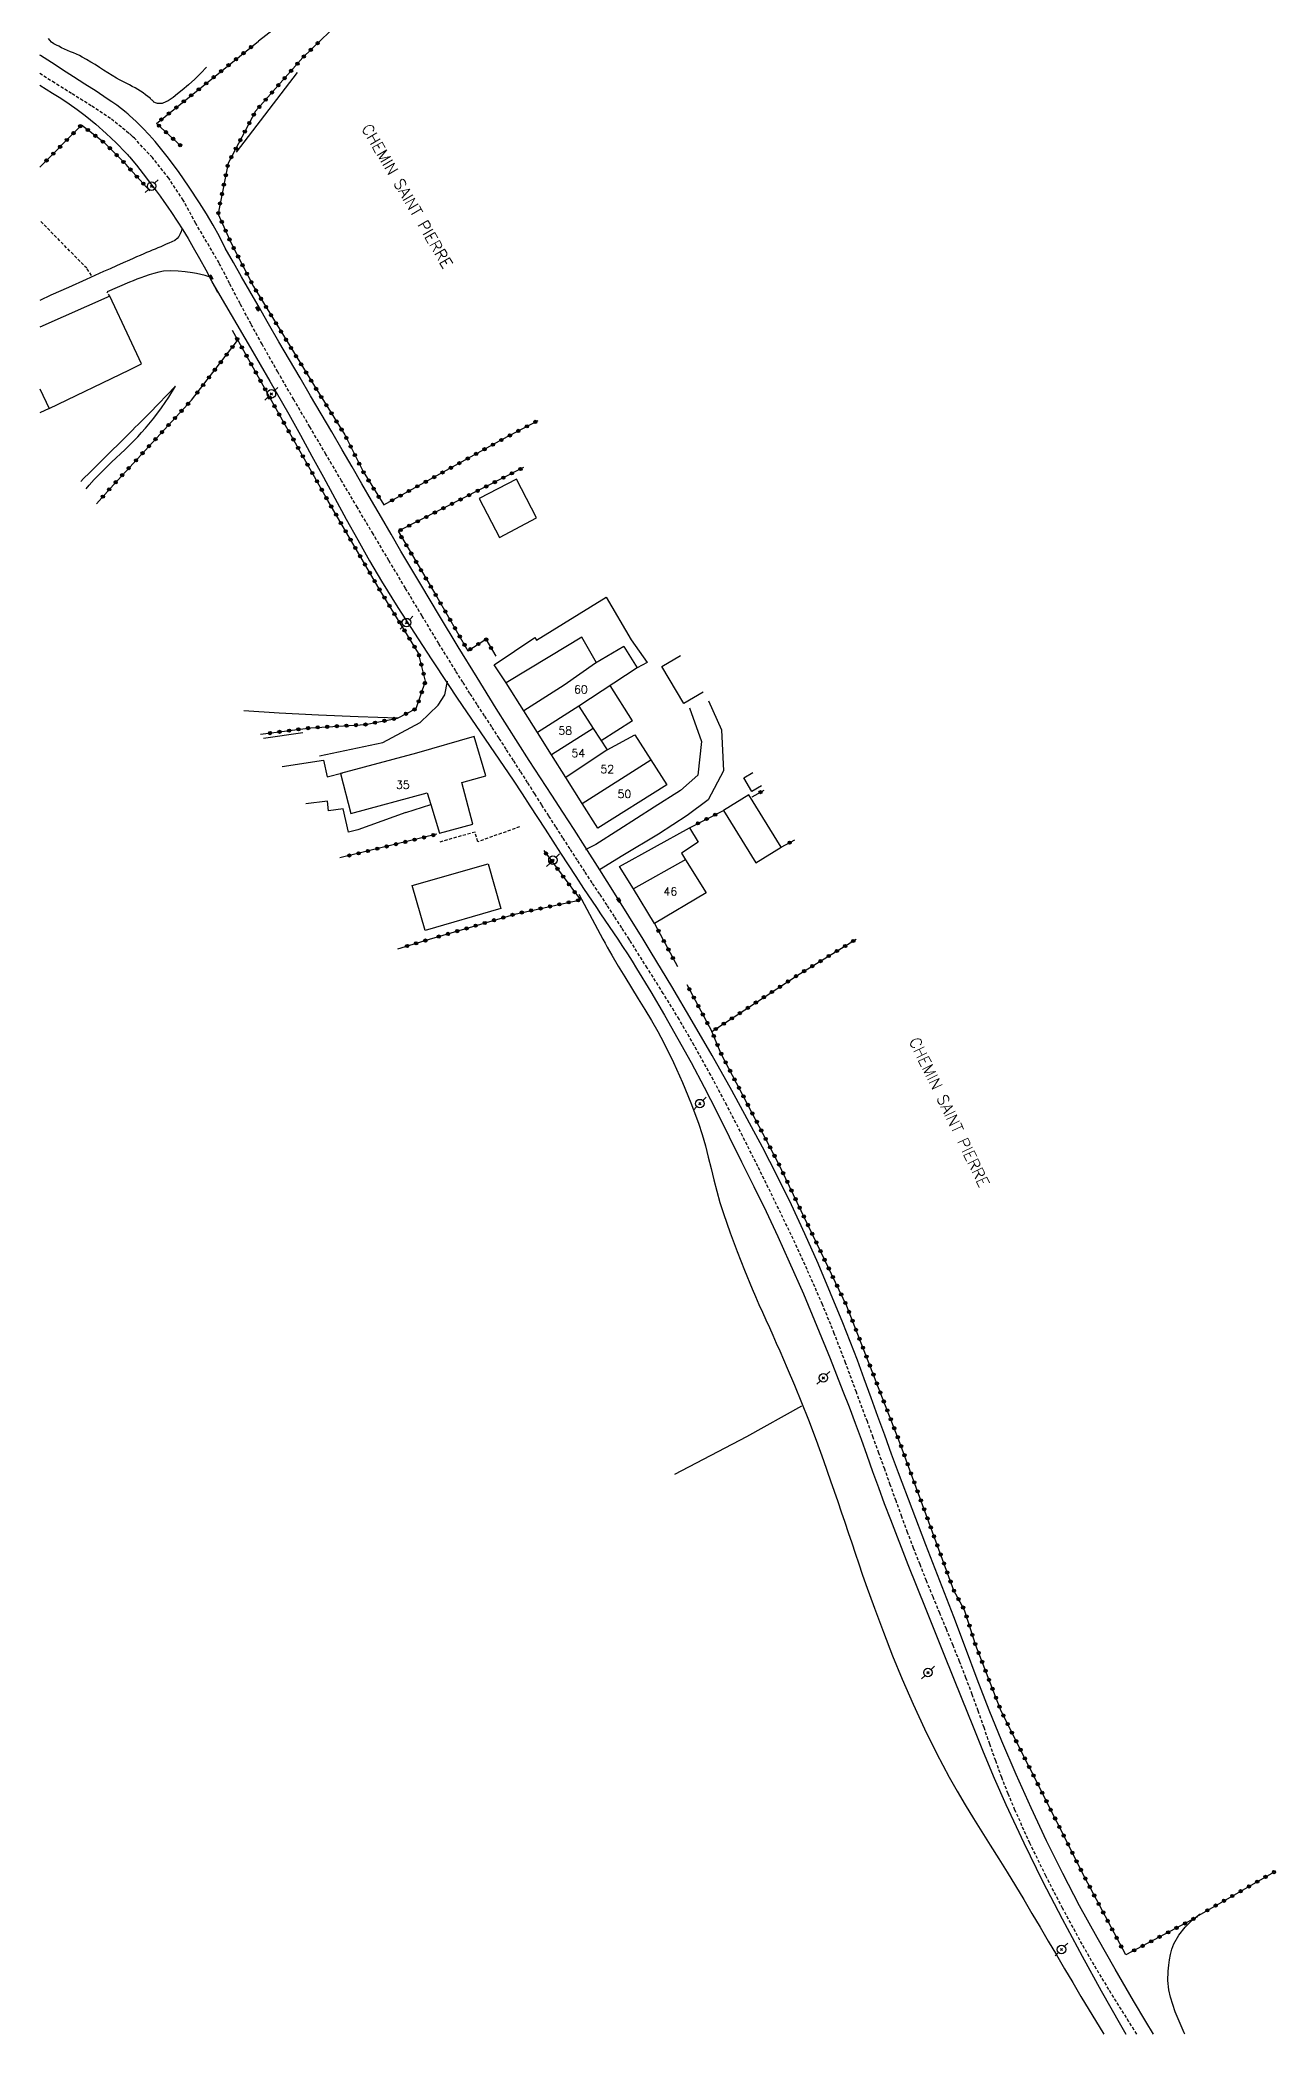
# Model space of a CAD drawing. Header units: millimetres. Extents: x 146000 to 147000, y 145000 to 146000.
# Drawn here: x 146000 to 146193.1, y 145000 to 145311.5 of the extents above; entities that cross this region are included whole.
import ezdxf
from ezdxf.enums import TextEntityAlignment as Align

# ---------------------------------------------------------------- set-up
doc = ezdxf.new("R2010")
doc.units = ezdxf.units.MM
doc.linetypes.add('DASHED', pattern=[0.75, 0.5, -0.25])
doc.layers.get('0').update_dxf_attribs({"linetype": 'CONTINUOUS'})
for name, color, linetype in [('W0001', 6, 'DASHED'), ('W0008', 7, 'CONTINUOUS'), ('W0017', 7, 'CONTINUOUS'), ('W0101', 7, 'CONTINUOUS'), ('W0104', 1, 'CONTINUOUS'), ('W0112', 1, 'DASHED'), ('W0211', 2, 'CONTINUOUS'), ('W0214', 2, 'CONTINUOUS'), ('W0300', 7, 'CONTINUOUS'), ('W0322', 7, 'CONTINUOUS'), ('W0323', 7, 'CONTINUOUS'), ('W0330', 7, 'CONTINUOUS'), ('W0401', 7, 'CONTINUOUS'), ('W0473', 7, 'CONTINUOUS'), ('W0989', 7, 'CONTINUOUS'), ('W0991', 7, 'CONTINUOUS'), ('W1102', 7, 'CONTINUOUS')]:
    doc.layers.add(name, color=color, linetype=linetype)
doc.styles.get("Standard").update_dxf_attribs({"font": 'romans.shx', "width": 0.85})

# ---------------------------------------------------------------- blocks, each defined once
blk = doc.blocks.new('T401')
for p, q in [((-0.3, 0.3), (0, 0.3)), ((-0.3, -0.25), (-0.3, 0.3)), ((-0.3, 0.15), (0, 0.15)), ((-0.3, 0), (0, 0)), ((0, 0.3), (0, -0.25)), ((-0.3, -0.15), (0, -0.15)), ((-0.3, -0.25), (-0.3, -0.3)), ((-0.3, -0.3), (0, -0.3)), ((0, -0.3), (0, -0.25))]:
    blk.add_line(p, q)
blk = doc.blocks.new('T473')
for p, q in [((-0.166667, 0.166667), (0.166667, -0.166667)), ((-0.166667, -0.166667), (0.166667, 0.166667)), ((0.500001, 0.500001), (1.000002, 1.000002)), ((-1.000002, -1.000002), (-0.500001, -0.500001))]:
    blk.add_line(p, q)
blk.add_ellipse((0, 0), major_axis=(0.471405, 0.471405), ratio=1, start_param=5.4977871438, end_param=11.780972451)
blk = doc.blocks.new('t323o')
at = {"color": 0, "linetype": 'Continuous'}
for radius in [0.25, 0.15]:
    blk.add_circle((0, 0), radius, dxfattribs=at)
blk = doc.blocks.new('t322o')
at = {"color": 0, "linetype": 'Continuous'}
for radius in [0.25, 0.15]:
    blk.add_circle((0, 0), radius, dxfattribs=at)

msp = doc.modelspace()

# ---------------------------------------------------------------- linework, layer by layer
at = {"layer": 'W0001'}
for points in [[(146000, 145306.29), (146001.98, 145305.02), (146005.04, 145303.09), (146008.14, 145301.19), (146011.18, 145299.16), (146014, 145296.85)], [(146092.06, 145171), (146090.93, 145172.77), (146089.78, 145174.54), (146088.62, 145176.31), (146087.46, 145178.06), (146086.3, 145179.82), (146085.14, 145181.58), (146083.98, 145183.34), (146082.83, 145185.11), (146081.72, 145186.83), (146080.61, 145188.56), (146079.51, 145190.29), (146078.41, 145192.02), (146077.31, 145193.74), (146076.21, 145195.47), (146075.1, 145197.2), (146074, 145198.93), (146072.87, 145200.68), (146071.74, 145202.42), (146070.6, 145204.17), (146069.46, 145205.91), (146068.33, 145207.66), (146067.2, 145209.41), (146066.08, 145211.16), (146064.97, 145212.92), (146062.32, 145217.22), (146059.71, 145221.53), (146057.11, 145225.86), (146054.52, 145230.19), (146052.06, 145234.32), (146049.6, 145238.46), (146047.15, 145242.6), (146044.7, 145246.75), (146042.18, 145251.04), (146039.66, 145255.32), (146037.16, 145259.63), (146034.72, 145263.96), (146032.99, 145267.11), (146031.3, 145270.27), (146029.63, 145273.46), (146028, 145276.65), (146024.36, 145282.83), (146022.4, 145286.45), (146020.13, 145289.88), (146017.58, 145293.11), (146014.77, 145296.12), (146014.58, 145296.31), (146014.39, 145296.49), (146014.2, 145296.67), (146014, 145296.85)], [(146171.37, 145000), (146170.16, 145001.94), (146168.58, 145004.46), (146167.01, 145006.98), (146165.47, 145009.52), (146163.96, 145012.08), (146162.49, 145014.67), (146159.79, 145019.66), (146157.17, 145024.71), (146154.68, 145029.82), (146152.34, 145034.99), (146151.28, 145037.54), (146150.28, 145040.1), (146149.33, 145042.69), (146148.41, 145045.28), (146147.51, 145047.88), (146146.6, 145050.48), (146145.66, 145053.07), (146144.69, 145055.64), (146143.69, 145058.18), (146142.67, 145060.71), (146141.64, 145063.24), (146140.6, 145065.76), (146139.55, 145068.28), (146138.52, 145070.81), (146137.51, 145073.34), (146136.51, 145075.88), (146135.58, 145078.35), (146134.66, 145080.82), (146133.76, 145083.29), (146132.87, 145085.77), (146131.99, 145088.26), (146131.09, 145090.74), (146130.19, 145093.21), (146129.28, 145095.68), (146127.57, 145100.27), (146125.87, 145104.87), (146124.12, 145109.45), (146122.26, 145113.98), (146119.87, 145119.43), (146117.38, 145124.83), (146114.8, 145130.19), (146112.18, 145135.52), (146109.78, 145140.3), (146107.34, 145145.05), (146104.83, 145149.77), (146102.23, 145154.44), (146099.86, 145158.52), (146097.4, 145162.54), (146094.89, 145166.54), (146092.37, 145170.52), (146092.29, 145170.64), (146092.22, 145170.76), (146092.14, 145170.88), (146092.06, 145171)]]:
    msp.add_lwpolyline(points, dxfattribs=at)
at = {"layer": 'W0008'}
for points in [[(146014, 145299.7), (146013.87, 145299.81), (146013.73, 145299.93), (146013.6, 145300.05), (146013.46, 145300.16), (146012.75, 145300.74), (146012.01, 145301.27), (146011.26, 145301.79), (146010.5, 145302.3), (146008.77, 145303.46), (146007.02, 145304.59), (146005.26, 145305.7), (146003.51, 145306.83), (146002.37, 145307.57), (146001.23, 145308.32), (146000.08, 145309.06), (146000, 145309.11)], [(146000, 145304.4), (146001.96, 145303.19), (146003.26, 145302.36), (146004.56, 145301.5), (146005.83, 145300.62), (146007.07, 145299.68), (146008.74, 145298.31), (146010.36, 145296.88), (146011.92, 145295.4), (146013.43, 145293.85), (146013.57, 145293.69), (146013.72, 145293.53), (146013.86, 145293.37), (146014, 145293.22)], [(146028.97, 145278.95), (146028.05, 145280.77), (146027.07, 145282.55), (146026.04, 145284.3), (146024.96, 145286.03), (146023.33, 145288.49), (146021.64, 145290.92), (146019.87, 145293.29), (146018, 145295.59), (146017.05, 145296.66), (146016.07, 145297.71), (146015.05, 145298.72), (146014, 145299.7)], [(146014, 145293.22), (146015.09, 145291.92), (146016.13, 145290.59), (146017.14, 145289.24), (146018.15, 145287.89), (146018.77, 145287.06), (146019.38, 145286.22), (146019.98, 145285.37), (146020.57, 145284.52)], [(146020.56, 145284.52), (146021.45, 145283.17), (146022.31, 145281.81), (146023.15, 145280.44), (146023.97, 145279.05), (146024.95, 145277.33), (146025.91, 145275.59), (146026.83, 145273.83), (146027.73, 145272.06)], [(146094.28, 145171), (146092.03, 145174.62), (146089.76, 145178.23), (146087.47, 145181.83), (146085.19, 145185.43), (146083.46, 145188.14), (146081.72, 145190.84), (146079.97, 145193.54), (146078.22, 145196.24), (146076.47, 145198.94), (146074.73, 145201.64), (146073, 145204.35), (146071.29, 145207.07), (146068.3, 145211.88), (146065.34, 145216.7), (146062.41, 145221.55), (146059.51, 145226.4), (146057.95, 145229.02), (146056.41, 145231.64), (146054.88, 145234.27), (146053.35, 145236.9), (146051.83, 145239.54), (146050.31, 145242.17), (146048.78, 145244.8), (146047.25, 145247.43), (146045.6, 145250.25), (146043.95, 145253.07), (146042.3, 145255.88), (146040.65, 145258.7), (146039, 145261.52), (146037.35, 145264.34), (146035.71, 145267.16), (146034.08, 145269.98), (146032.79, 145272.22), (146031.51, 145274.46), (146030.24, 145276.71), (146028.97, 145278.95)], [(146026.87, 145273.68), (146029.91, 145268.54), (146032.92, 145263.38), (146035.92, 145258.2), (146038.88, 145253.02), (146040.71, 145249.76), (146042.51, 145246.49), (146044.29, 145243.21), (146046.07, 145239.93), (146047.85, 145236.65), (146049.66, 145233.39), (146051.51, 145230.14), (146053.4, 145226.92), (146055.91, 145222.84), (146058.51, 145218.81), (146061.14, 145214.81), (146063.79, 145210.81), (146065.22, 145208.66), (146066.66, 145206.52), (146068.11, 145204.38), (146069.57, 145202.25), (146071.02, 145200.12), (146072.48, 145197.98), (146073.92, 145195.84), (146075.36, 145193.7), (146076.57, 145191.86), (146077.77, 145190.02), (146078.97, 145188.18), (146080.16, 145186.33), (146081.35, 145184.48), (146082.54, 145182.64), (146083.74, 145180.79), (146084.94, 145178.95), (146085.6, 145177.95), (146086.27, 145176.96), (146086.94, 145175.96), (146087.61, 145174.97), (146088.28, 145173.98), (146088.96, 145172.99), (146089.63, 145171.99), (146090.3, 145171)], [(146090.3, 145171), (146091.05, 145169.87), (146091.79, 145168.73), (146092.52, 145167.59), (146093.24, 145166.44), (146095.44, 145162.81), (146097.59, 145159.15), (146099.68, 145155.46), (146101.73, 145151.74), (146103.77, 145147.9), (146105.76, 145144.04), (146107.71, 145140.16), (146109.64, 145136.27), (146111.56, 145132.38), (146113.45, 145128.49), (146115.3, 145124.58), (146117.09, 145120.64), (146119.28, 145115.63), (146121.4, 145110.59), (146123.46, 145105.53), (146125.47, 145100.45), (146126.43, 145097.96), (146127.37, 145095.45), (146128.29, 145092.94), (146129.19, 145090.42), (146130.1, 145087.9), (146131.01, 145085.39), (146131.93, 145082.88), (146132.88, 145080.38), (146135.62, 145073.36), (146138.41, 145066.36), (146141.23, 145059.37), (146144.06, 145052.39), (146145.73, 145048.25), (146147.39, 145044.09), (146149.1, 145039.96), (146150.9, 145035.87), (146153.73, 145029.86), (146156.67, 145023.91), (146159.72, 145018.01), (146162.83, 145012.15), (146165.8, 145006.77), (146168.85, 145001.44), (146169.69, 145000)], [(146173.99, 145000), (146172.78, 145001.98), (146170.87, 145005.19), (146168, 145010.12), (146165.18, 145015.07), (146162.43, 145020.06), (146159.8, 145025.11), (146157.28, 145030.21), (146154.87, 145035.36), (146152.55, 145040.55), (146150.3, 145045.77), (146148.33, 145050.58), (146146.46, 145055.44), (146144.62, 145060.31), (146142.77, 145065.17), (146140.61, 145070.79), (146138.44, 145076.41), (146136.29, 145082.04), (146134.15, 145087.68), (146133.06, 145090.6), (146131.99, 145093.53), (146130.93, 145096.47), (146129.87, 145099.4), (146128.81, 145102.34), (146127.72, 145105.26), (146126.61, 145108.18), (146125.46, 145111.08), (146123.55, 145115.74), (146121.58, 145120.38), (146119.54, 145124.98), (146117.41, 145129.55), (146115.2, 145134.06), (146112.89, 145138.53), (146110.53, 145142.97), (146108.11, 145147.38), (146105.06, 145152.83), (146101.93, 145158.23), (146098.74, 145163.61), (146095.52, 145168.96), (146095.21, 145169.47), (146094.9, 145169.98), (146094.59, 145170.49), (146094.28, 145171)]]:
    msp.add_lwpolyline(points, dxfattribs=at)
at = {"layer": 'W0017'}
for points in [[(146022.17, 145281.99), (146022.08, 145281.57), (146021.92, 145281.17), (146021.71, 145280.8), (146021.44, 145280.47), (146021.06, 145280.16), (146020.62, 145279.93), (146020.17, 145279.75), (146019.74, 145279.57), (146019.31, 145279.36), (146018.88, 145279.17), (146018.44, 145278.99), (146018, 145278.8), (146017.56, 145278.63), (146017.12, 145278.45), (146016.68, 145278.26), (146016.24, 145278.08), (146015.68, 145277.83), (146015.12, 145277.59), (146014.56, 145277.34), (146014, 145277.1)], [(146014, 145277.1), (146012.99, 145276.65), (146011.97, 145276.2), (146010.96, 145275.74), (146009.95, 145275.29), (146007.21, 145274.06), (146004.47, 145272.83), (146001.73, 145271.59), (146000, 145270.77)], [(146026.45, 145274.48), (146025.81, 145274.69), (146025.15, 145274.86), (146024.49, 145275.01), (146023.83, 145275.12), (146022.71, 145275.27), (146021.59, 145275.37), (146020.47, 145275.41), (146019.34, 145275.34), (146018.57, 145275.21), (146017.81, 145275.01), (146017.07, 145274.77), (146016.34, 145274.52), (146015.75, 145274.31), (146015.16, 145274.09), (146014.58, 145273.86), (146014, 145273.63)], [(146014, 145273.65), (146010.53, 145272.11)], [(146043.71, 145199.67), (146053.56, 145201.76), (146059.39, 145204.89), (146062.23, 145207.6), (146063.28, 145209.21), (146063.66, 145211.34)], [(146101.47, 145207.14), (146103.39, 145201.91), (146102.79, 145196.64), (146100.07, 145194.23), (146095.98, 145191.63), (146090.43, 145188.11), (146086.88, 145185.79), (146085.31, 145185.03), (146085.4, 145185.09)], [(146104.47, 145208.23), (146106.47, 145203.71), (146106.79, 145197.31), (146104.43, 145192.81), (146101.13, 145190.36), (146096.64, 145187.45), (146091.06, 145184.09), (146087.43, 145181.88)]]:
    msp.add_lwpolyline(points, dxfattribs=at)
at = {"layer": 'W0101'}
for points in [[(146091.22, 145216.76), (146086.83, 145214.16), (146081.92, 145210.71), (146075.59, 145206.69)], [(146091.22, 145216.76), (146093.3, 145213.39)], [(146093.3, 145213.39), (146084.19, 145207.4)], [(146077.73, 145203.31), (146075.59, 145206.69)], [(146084.2, 145207.4), (146086.46, 145203.93)], [(146079.92, 145199.82), (146077.73, 145203.31)], [(146086.46, 145203.93), (146088.63, 145200.59)], [(146088.63, 145200.59), (146092.96, 145202.92), (146095.45, 145199.05)], [(146069.65, 145196.52), (146067.87, 145202.7), (146058.83, 145200.07), (146046.95, 145196.89)], [(146082.17, 145196.26), (146079.92, 145199.82)], [(146037.83, 145197.97), (146044.33, 145198.97), (146044.89, 145196.38), (146047.33, 145196.99)], [(146095.45, 145199.05), (146097.96, 145195.14), (146087.16, 145188.34)], [(146061.09, 145192.04), (146062.42, 145187.59), (146067.65, 145188.99), (146065.93, 145195.48), (146069.65, 145196.52)], [(146084.7, 145192.24), (146082.17, 145196.26)], [(146057.17, 145190.81), (146049.69, 145188.1), (146048.21, 145187.72), (146047.38, 145191.4), (146045.11, 145191.05), (146044.92, 145192.57), (146041.54, 145192.14)], [(146057.17, 145190.81), (146061.09, 145192.04)], [(146087.16, 145188.34), (146084.7, 145192.24)], [(146100.94, 145183.47), (146092.75, 145178.91)], [(146100.89, 145183.44), (146104.12, 145178.27), (146096.03, 145173.49)], [(146096.03, 145173.49), (146092.75, 145178.91)]]:
    msp.add_lwpolyline(points, dxfattribs=at)
at = {"layer": 'W0104'}
for points in [[(146014, 145264.9), (146010.92, 145271.47), (146000, 145266.63)], [(146014, 145259.95), (146015.89, 145260.87), (146014, 145264.9)], [(146001.43, 145253.9), (146014, 145259.95)], [(146000, 145256.99), (146001.43, 145253.9)], [(146001.43, 145253.9), (146000, 145253.21)], [(146070.99, 145213.85), (146077.34, 145218.14), (146077.59, 145217.71), (146088.47, 145224.42), (146092.39, 145217.78), (146094.89, 145214.25), (146093.3, 145213.39)], [(146086.96, 145214.2), (146084.68, 145218.21), (146079.66, 145215.2), (146072.83, 145211.07)], [(146075.59, 145206.69), (146072.83, 145211.07), (146070.99, 145213.88)], [(146103.62, 145209.6), (146100.61, 145207.82), (146097.18, 145213.61), (146100.07, 145215.32)], [(146092.57, 145205.14), (146089.1, 145210.62)], [(146084.19, 145207.4), (146084.2, 145207.4)], [(146092.57, 145205.14), (146087.71, 145202.01)], [(146112.73, 145194.95), (146111.22, 145194.07), (146109.97, 145196.23), (146111.41, 145197.06)], [(146090.56, 145182.4), (146101.48, 145188.43), (146102.84, 145186.15), (146100.25, 145184.46), (146100.89, 145183.44)], [(146092.75, 145178.91), (146090.56, 145182.4)]]:
    msp.add_lwpolyline(points, dxfattribs=at)
for points in [[(146068.64, 145239.85), (146071.82, 145233.78), (146077.61, 145236.81), (146074.44, 145242.88)], [(146106.83, 145191.14), (146111.85, 145182.96), (146115.81, 145185.39), (146110.78, 145193.57), (146106.83, 145191.14)], [(146058.18, 145179.39), (146070.02, 145182.8), (146072.03, 145175.81), (146060.19, 145172.4)]]:
    msp.add_lwpolyline(points, close=True, dxfattribs=at)
at = {"layer": 'W0112'}
for points in [[(146008.07, 145274.71), (146007.33, 145275.81), (146000, 145283.29)], [(146010.98, 145271.34), (146010.53, 145272.11)], [(146074.95, 145188.57), (146068.41, 145186.24), (146068, 145187.75), (146062.46, 145186.2)]]:
    msp.add_lwpolyline(points, dxfattribs=at)
at = {"layer": 'W0211'}
for points in [[(146014, 145304.46), (146013.48, 145304.72), (146012.97, 145304.98), (146012.46, 145305.25), (146011.95, 145305.53), (146011.28, 145305.93), (146010.62, 145306.35), (146009.96, 145306.77), (146009.3, 145307.19), (146008.64, 145307.62), (146007.98, 145308.03), (146007.3, 145308.43), (146006.62, 145308.81), (146006.17, 145309.04), (146005.71, 145309.25), (146005.25, 145309.45), (146004.79, 145309.64), (146004.32, 145309.84), (146003.86, 145310.04), (146003.4, 145310.25), (146002.96, 145310.49), (146002.59, 145310.68), (146002.2, 145310.87), (146001.83, 145311.11), (146001.53, 145311.43), (146001.37, 145311.72)], [(146026.05, 145307.23), (146025.15, 145306.27), (146024.2, 145305.35), (146023.22, 145304.46), (146022.21, 145303.61), (146021.52, 145303.05), (146020.81, 145302.49), (146020.05, 145301.99), (146019.23, 145301.6), (146019.11, 145301.57), (146018.99, 145301.55), (146018.87, 145301.55), (146018.75, 145301.55), (146018.57, 145301.55), (146018.4, 145301.56), (146018.22, 145301.59), (146018.05, 145301.64), (146017.94, 145301.71), (146017.83, 145301.78), (146017.73, 145301.87), (146017.63, 145301.96), (146017.54, 145302.05), (146017.45, 145302.14), (146017.36, 145302.23), (146017.26, 145302.32), (146016.89, 145302.62), (146016.52, 145302.92), (146016.13, 145303.21), (146015.74, 145303.48), (146015.31, 145303.74), (146014.88, 145303.99), (146014.44, 145304.23), (146014, 145304.46)], [(146021.2, 145257.4), (146019.86, 145256.01), (146018.51, 145254.63), (146017.16, 145253.26), (146015.8, 145251.88), (146015.35, 145251.43), (146014.9, 145250.98), (146014.45, 145250.53), (146014, 145250.08)], [(146014, 145250.08), (146013.1, 145249.19), (146012.21, 145248.3), (146011.31, 145247.41), (146010.41, 145246.52), (146009.51, 145245.64), (146008.62, 145244.74), (146007.73, 145243.85), (146006.84, 145242.96), (146006.39, 145242.5)], [(146084.18, 145178.06), (146087.97, 145171)], [(146087.97, 145171), (146088.31, 145170.39), (146088.65, 145169.77), (146089, 145169.16), (146089.34, 145168.55), (146090.35, 145166.82), (146091.38, 145165.12), (146092.43, 145163.42), (146093.49, 145161.73), (146094.53, 145160.03), (146095.55, 145158.31), (146096.54, 145156.58), (146097.47, 145154.81), (146098.98, 145151.74), (146100.38, 145148.63), (146101.69, 145145.47), (146102.88, 145142.27), (146103.45, 145140.53), (146103.97, 145138.77), (146104.43, 145137), (146104.87, 145135.22), (146105.31, 145133.44), (146105.76, 145131.66), (146106.25, 145129.9), (146106.8, 145128.15), (146107.83, 145125.18), (146108.94, 145122.24), (146110.11, 145119.32), (146111.3, 145116.41), (146111.82, 145115.19), (146112.34, 145113.98), (146112.88, 145112.77), (146113.43, 145111.56), (146113.97, 145110.35), (146114.52, 145109.15), (146115.06, 145107.94), (146115.59, 145106.72), (146116.74, 145104.04), (146117.89, 145101.35), (146119.01, 145098.66), (146120.09, 145095.94), (146121.28, 145092.78), (146122.43, 145089.6), (146123.54, 145086.41), (146124.65, 145083.21), (146125.21, 145081.59), (146125.76, 145079.97), (146126.3, 145078.35), (146126.84, 145076.72), (146127.39, 145075.1), (146127.93, 145073.47), (146128.49, 145071.86), (146129.07, 145070.24), (146130.42, 145066.52), (146131.8, 145062.8), (146133.23, 145059.1), (146134.74, 145055.44), (146136.45, 145051.55), (146138.23, 145047.69), (146140.1, 145043.87), (146142.08, 145040.11), (146143.29, 145037.94), (146144.55, 145035.8), (146145.84, 145033.68), (146147.16, 145031.58), (146148.49, 145029.49), (146149.82, 145027.4), (146151.14, 145025.3), (146152.43, 145023.18), (146153.72, 145021.02), (146155, 145018.86), (146156.27, 145016.7), (146157.54, 145014.53), (146158.81, 145012.36), (146160.08, 145010.2), (146161.36, 145008.04), (146162.65, 145005.89), (146166.23, 145000)], [(146178.86, 145000), (146178.78, 145000.2), (146178.32, 145001.29), (146177.85, 145002.38), (146177.39, 145003.49), (146176.99, 145004.61), (146176.64, 145005.76), (146176.39, 145006.94), (146176.32, 145007.41), (146176.27, 145007.89), (146176.25, 145008.37), (146176.25, 145008.85), (146176.27, 145009.33), (146176.3, 145009.81), (146176.34, 145010.28), (146176.39, 145010.76), (146176.5, 145011.6), (146176.63, 145012.45), (146176.84, 145013.29), (146177.17, 145014.09), (146177.97, 145015.44), (146178.93, 145016.68), (146180.03, 145017.8), (146181.26, 145018.78)]]:
    msp.add_lwpolyline(points, dxfattribs=at)
at = {"layer": 'W0214'}
for points in [[(146014, 145248.17), (146014.65, 145248.82), (146015.28, 145249.47), (146015.9, 145250.14), (146016.5, 145250.83), (146017.78, 145252.4), (146018.98, 145254.02), (146020.13, 145255.69), (146021.2, 145257.4)], [(146007.21, 145241.35), (146007.7, 145241.92), (146008.49, 145242.8), (146009.15, 145243.51), (146009.82, 145244.19), (146010.51, 145244.87), (146011.21, 145245.53), (146011.91, 145246.19), (146012.61, 145246.84), (146013.31, 145247.5), (146014, 145248.17)], [(146055.86, 145205.55), (146049.71, 145205.74), (146043.55, 145206), (146037.41, 145206.32), (146031.88, 145206.67)]]:
    msp.add_lwpolyline(points, dxfattribs=at)
at = {"layer": 'W0300'}
for points in [[(146040.19, 145306.38), (146030.66, 145293.94)], [(146041.08, 145203.25), (146034.95, 145202.35)]]:
    msp.add_lwpolyline(points, dxfattribs=at)
at = {"layer": 'W0322'}
for points in [[(146034.48, 145203.02), (146042.35, 145204.05), (146050.88, 145204.55), (146055.86, 145205.55)], [(146169.64, 145012.38), (146163.24, 145024.47), (146150.2, 145050.43), (146146.22, 145060.69), (146144.46, 145066.21), (146142.79, 145069.29)]]:
    msp.add_lwpolyline(points, dxfattribs=at)
at = {"layer": 'W0323'}
for points in [[(146101.39, 145355.73), (146087.62, 145348.02), (146075.21, 145340.49), (146068.91, 145336.08), (146060.18, 145328.92), (146054.03, 145321.36), (146048.01, 145315.4), (146041.1, 145308.75), (146033.71, 145300.37), (146029.44, 145292.25), (146027.94, 145284.91), (146027.87, 145284.29), (146029.9, 145279.71), (146033.36, 145272.99), (146042.75, 145257.64), (146047.66, 145249.78), (146050.51, 145244.05), (146053.72, 145238.85)], [(146108.43, 145342.06), (146106.79, 145345.2), (146100.09, 145358.51), (146073.1, 145338.76), (146065.37, 145335.63), (146052.5, 145326.38), (146040.54, 145316.24), (146034.15, 145311.3)], [(146022.13, 145294.83), (146018.22, 145298.43), (146034.15, 145311.3)], [(146014, 145291.41), (146013.47, 145292), (146010.14, 145295.37), (146006.5, 145298.18), (146000, 145291.59)], [(146017.17, 145287.91), (146014, 145291.41)], [(146055.86, 145205.55), (146058.81, 145207.06), (146060.26, 145211.34), (146059.15, 145215.7), (146053.17, 145225.47), (146044.99, 145239.53), (146037.43, 145252.9), (146030.11, 145266.08)], [(146023.68, 145255.21), (146030.86, 145264.51)], [(146023.69, 145255.21), (146014, 145244.72)], [(146053.72, 145238.85), (146072.29, 145249.1), (146077.83, 145252.05)], [(146014, 145244.72), (146010.96, 145241.43), (146008.87, 145239.02)], [(146075.56, 145244.7), (146055.96, 145234.73), (146062.03, 145224.47), (146066.88, 145216.08), (146069.7, 145217.89), (146071.24, 145215.21)], [(146111.26, 145193.28), (146113.15, 145194.28)], [(146101.48, 145188.43), (146106.83, 145191.14)], [(146062.02, 145187.41), (146046.89, 145183.73)], [(146078.74, 145184.87), (146084.45, 145177.18)], [(146115.81, 145185.39), (146117.96, 145186.53)], [(146060.89, 145171), (146074.41, 145175), (146084.45, 145177.18)], [(146096.03, 145173.49), (146097.35, 145171)], [(146055.93, 145169.53), (146060.89, 145171)], [(146097.35, 145171), (146099.6, 145166.76)], [(146142.79, 145069.29), (146134.37, 145092.35), (146126.07, 145113.72), (146115.35, 145136.1), (146106.46, 145153.1), (146104.99, 145156.6), (146118.63, 145165.57), (146127.53, 145171)], [(146101.07, 145163.96), (146104.99, 145156.6)], [(146181.1, 145018.59), (146192.81, 145025.31)], [(146180.87, 145018.33), (146169.64, 145012.38)]]:
    msp.add_lwpolyline(points, dxfattribs=at)
at = {"layer": 'W0330'}
msp.add_lwpolyline([(146099.22, 145087.44), (146110.43, 145093.36), (146119.03, 145098.12)], dxfattribs=at)
at = {"layer": 'W1102'}
for points in [[(146084.2, 145207.4), (146077.73, 145203.31)], [(146086.46, 145203.93), (146079.92, 145199.82)], [(146088.63, 145200.59), (146082.17, 145196.26)], [(146046.95, 145196.89), (146048.57, 145190.65), (146060.53, 145193.9), (146061.09, 145192.04)], [(146084.7, 145192.24), (146095.45, 145199.05)]]:
    msp.add_lwpolyline(points, dxfattribs=at)

# ---------------------------------------------------------------- block references
at = {"layer": 'W0322'}
for p, rotation in [((146035.96, 145203.21), 7.436559100216559), ((146037.45, 145203.41), 7.436559100216559), ((146038.94, 145203.6), 7.436559100216559), ((146040.42, 145203.8), 7.436559100216559), ((146041.91, 145203.99), 7.436559100216559), ((146043.41, 145204.11), 3.369217900526534), ((146044.9, 145204.2), 3.369217900526534), ((146046.4, 145204.29), 3.369217900526534), ((146047.9, 145204.37), 3.369217900526534), ((146049.4, 145204.46), 3.369217900526534), ((146050.89, 145204.55), 11.34751796935412), ((146052.36, 145204.85), 11.34751796935412), ((146053.83, 145205.14), 11.34751796935412), ((146055.31, 145205.44), 11.34751796935412), ((146142.81, 145069.26), 118.5725500752218), ((146143.52, 145067.94), 118.5725500752218), ((146144.24, 145066.62), 118.5725500752218), ((146144.78, 145065.23), 107.6252898989891), ((146145.23, 145063.8), 107.6252898989891), ((146145.69, 145062.37), 107.6252898989891), ((146146.14, 145060.94), 107.6252898989891), ((146146.67, 145059.54), 111.1777079158209), ((146147.21, 145058.14), 111.1777079158209), ((146147.75, 145056.74), 111.1777079158209), ((146148.29, 145055.34), 111.1777079158209), ((146148.83, 145053.94), 111.1777079158209), ((146149.38, 145052.54), 111.1777079158209), ((146149.92, 145051.14), 111.1777079158209), ((146150.52, 145049.77), 116.6823700184706), ((146151.2, 145048.43), 116.6823700184706), ((146151.87, 145047.09), 116.6823700184706), ((146152.54, 145045.75), 116.6823700184706), ((146153.22, 145044.41), 116.6823700184706), ((146153.89, 145043.07), 116.6823700184706), ((146154.57, 145041.73), 116.6823700184706), ((146155.24, 145040.39), 116.6823700184706), ((146155.91, 145039.05), 116.6823700184706), ((146156.59, 145037.71), 116.6823700184706), ((146157.26, 145036.37), 116.6823700184706), ((146157.93, 145035.03), 116.6823700184706), ((146158.61, 145033.69), 116.6823700184706), ((146159.28, 145032.35), 116.6823700184706), ((146159.95, 145031.01), 116.6823700184706), ((146160.63, 145029.67), 116.6823700184706), ((146161.3, 145028.33), 116.6823700184706), ((146161.97, 145026.99), 116.6823700184706), ((146162.65, 145025.65), 116.6823700184706), ((146163.33, 145024.31), 117.8852988111515), ((146164.03, 145022.99), 117.8852988111515), ((146164.73, 145021.66), 117.8852988111515), ((146165.43, 145020.33), 117.8852988111515), ((146166.13, 145019.01), 117.8852988111515), ((146166.83, 145017.68), 117.8852988111515), ((146167.53, 145016.36), 117.8852988111515), ((146168.24, 145015.03), 117.8852988111515), ((146168.94, 145013.7), 117.8852988111515)]:
    msp.add_blockref('t322o', p, dxfattribs=dict(at, rotation=rotation))
at = {"layer": 'W0323'}
for p, rotation in [((146030.65, 145308.47), 38.93206472946876), ((146031.82, 145309.42), 38.93206472946876), ((146032.98, 145310.36), 38.93206472946876), ((146041.24, 145308.89), 223.8935848249834), ((146042.32, 145309.93), 223.8935848249834), ((146043.4, 145310.97), 223.8935848249834), ((146027.15, 145305.65), 38.93206472946876), ((146028.32, 145306.59), 38.93206472946876), ((146029.48, 145307.53), 38.93206472946876), ((146038.25, 145305.52), 228.5939859879785), ((146039.25, 145306.65), 228.5939859879785), ((146040.24, 145307.77), 228.5939859879785), ((146023.65, 145302.82), 38.93206472946876), ((146024.82, 145303.76), 38.93206472946876), ((146025.98, 145304.7), 38.93206472946876), ((146036.27, 145303.27), 228.5939859879785), ((146037.26, 145304.4), 228.5939859879785), ((146020.15, 145299.99), 38.93206472946876), ((146021.32, 145300.93), 38.93206472946876), ((146022.48, 145301.88), 38.93206472946876), ((146033.42, 145299.81), 242.240587600099), ((146034.29, 145301.02), 228.5939859879785), ((146035.28, 145302.15), 228.5939859879785), ((146005.26, 145296.93), 225.4410590608958), ((146006.31, 145298), 225.4410590608958), ((146007.48, 145297.42), 142.2954544565417), ((146008.67, 145296.51), 142.2954544565417), ((146018.61, 145298.08), 137.3174145135269), ((146018.98, 145299.05), 38.93206472946876), ((146019.71, 145297.06), 137.3174145135269), ((146020.81, 145296.04), 137.3174145135269), ((146032.02, 145297.16), 242.240587600099), ((146032.72, 145298.49), 242.240587600099), ((146002.1, 145293.72), 225.4410590608958), ((146003.16, 145294.79), 225.4410590608958), ((146004.21, 145295.86), 225.4410590608958), ((146009.85, 145295.59), 142.2954544565417), ((146010.94, 145294.56), 134.6667397162155), ((146011.99, 145293.49), 134.6667397162155), ((146021.92, 145295.03), 137.3174145135269), ((146029.92, 145293.18), 242.240587600099), ((146030.62, 145294.5), 242.240587600099), ((146031.32, 145295.83), 242.240587600099), ((146001.05, 145292.66), 225.4410590608958), ((146013.05, 145292.42), 134.6667397162155), ((146014.15, 145291.24), 132.1661792622831), ((146015.16, 145290.13), 132.1661792622831), ((146029.05, 145290.34), 258.4693595276534), ((146029.35, 145291.81), 258.4693595276534), ((146016.17, 145289.02), 132.1661792622831), ((146028.45, 145287.4), 258.4693595276534), ((146028.75, 145288.87), 258.4693595276534), ((146027.89, 145284.45), 264.0099614444119), ((146028.15, 145285.93), 258.4693595276534), ((146028.42, 145283.07), 293.9357342726748), ((146029.02, 145281.69), 293.9357342726748), ((146029.63, 145280.32), 293.9357342726748), ((146030.28, 145278.97), 297.2394069843077), ((146030.97, 145277.64), 297.2394069843077), ((146031.66, 145276.31), 297.2394069843077), ((146032.34, 145274.97), 297.2394069843077), ((146033.03, 145273.64), 297.2394069843077), ((146033.77, 145272.33), 301.4328866804744), ((146034.55, 145271.05), 301.4328866804744), ((146035.33, 145269.77), 301.4328866804744), ((146036.11, 145268.49), 301.4328866804744), ((146036.9, 145267.21), 301.4328866804744), ((146037.68, 145265.93), 301.4328866804744), ((146029.18, 145262.33), 52.33329529187131), ((146030.1, 145263.52), 52.33329529187131), ((146030.83, 145264.77), 119.0627255048295), ((146031.56, 145263.46), 119.0627255048295), ((146032.29, 145262.15), 119.0627255048295), ((146038.46, 145264.65), 301.4328866804744), ((146039.24, 145263.37), 301.4328866804744), ((146040.02, 145262.09), 301.4328866804744), ((146026.43, 145258.77), 52.33329529187131), ((146027.35, 145259.96), 52.33329529187131), ((146028.26, 145261.14), 52.33329529187131), ((146033.02, 145260.84), 119.0627255048295), ((146033.75, 145259.53), 119.0627255048295), ((146040.81, 145260.81), 301.4328866804744), ((146041.59, 145259.53), 301.4328866804744), ((146024.6, 145256.4), 52.33329529187131), ((146025.51, 145257.58), 52.33329529187131), ((146034.48, 145258.22), 119.0627255048295), ((146035.2, 145256.91), 119.0627255048295), ((146035.93, 145255.6), 119.0627255048295), ((146042.37, 145258.25), 301.4328866804744), ((146043.16, 145256.98), 302.0152094967626), ((146043.96, 145255.71), 302.0152094967626), ((146021.12, 145252.43), 227.2681681897822), ((146022.14, 145253.54), 227.2681681897822), ((146023.16, 145254.64), 227.2681681897822), ((146036.66, 145254.29), 119.0627255048295), ((146037.39, 145252.97), 119.0627255048295), ((146044.75, 145254.43), 302.0152094967626), ((146045.55, 145253.16), 302.0152094967626), ((146019.09, 145250.23), 227.2681681897822), ((146020.11, 145251.33), 227.2681681897822), ((146038.13, 145251.67), 119.4914150139348), ((146038.87, 145250.36), 119.4914150139348), ((146046.34, 145251.89), 302.0152094967626), ((146047.14, 145250.62), 302.0152094967626), ((146047.89, 145249.32), 296.4007425444792), ((146073.43, 145249.71), 28.0238275211584), ((146074.75, 145250.41), 28.0238275211584), ((146076.08, 145251.12), 28.0238275211584), ((146077.4, 145251.82), 28.0238275211584), ((146016.04, 145246.93), 227.2681681897822), ((146017.05, 145248.03), 227.2681681897822), ((146018.07, 145249.13), 227.2681681897822), ((146039.61, 145249.06), 119.4914150139348), ((146040.34, 145247.75), 119.4914150139348), ((146041.08, 145246.45), 119.4914150139348), ((146048.55, 145247.98), 296.4007425444792), ((146049.22, 145246.64), 296.4007425444792), ((146068.16, 145246.82), 28.89693833179556), ((146069.48, 145247.55), 28.89693833179556), ((146070.79, 145248.27), 28.89693833179556), ((146072.1, 145249), 28.89693833179556), ((146012.86, 145243.49), 227.28163135334), ((146013.88, 145244.59), 227.28163135334), ((146015.02, 145245.82), 227.2681681897822), ((146041.82, 145245.14), 119.4914150139348), ((146042.56, 145243.83), 119.4914150139348), ((146049.89, 145245.29), 296.4007425444792), ((146050.56, 145243.95), 301.7143273637238), ((146061.6, 145243.2), 28.89693833179556), ((146062.91, 145243.92), 28.89693833179556), ((146064.22, 145244.65), 28.89693833179556), ((146065.54, 145245.37), 28.89693833179556), ((146066.85, 145246.1), 28.89693833179556), ((146072.41, 145243.1), 206.9741083322247), ((146073.75, 145243.78), 206.9741083322247), ((146075.08, 145244.46), 206.9741083322247), ((146009.85, 145240.15), 229.0785665694298), ((146010.83, 145241.28), 229.0785665694298), ((146011.85, 145242.39), 227.28163135334), ((146043.3, 145242.53), 119.4914150139348), ((146044.04, 145241.22), 119.4914150139348), ((146051.35, 145242.68), 301.7143273637238), ((146052.14, 145241.4), 301.7143273637238), ((146052.93, 145240.13), 301.7143273637238), ((146056.35, 145240.3), 28.89693833179556), ((146057.66, 145241.02), 28.89693833179556), ((146058.97, 145241.75), 28.89693833179556), ((146060.29, 145242.47), 28.89693833179556), ((146067.06, 145240.38), 206.9741083322247), ((146068.4, 145241.06), 206.9741083322247), ((146069.74, 145241.74), 206.9741083322247), ((146071.07, 145242.42), 206.9741083322247), ((146044.77, 145239.92), 119.4914150139348), ((146045.52, 145238.62), 120.1577970205843), ((146046.28, 145237.32), 120.1577970205843), ((146055.03, 145239.57), 28.89693833179556), ((146060.38, 145236.97), 206.9741083322247), ((146061.72, 145237.66), 206.9741083322247), ((146063.05, 145238.34), 206.9741083322247), ((146064.39, 145239.02), 206.9741083322247), ((146065.73, 145239.7), 206.9741083322247), ((146047.03, 145236.02), 120.1577970205843), ((146047.78, 145234.73), 120.1577970205843), ((146056.37, 145234.93), 206.9741083322247), ((146056.49, 145233.83), 300.602559908842), ((146057.7, 145235.61), 206.9741083322247), ((146059.04, 145236.29), 206.9741083322247), ((146048.54, 145233.43), 120.1577970205843), ((146049.29, 145232.13), 120.1577970205843), ((146050.04, 145230.84), 120.1577970205843), ((146057.26, 145232.54), 300.602559908842), ((146058.02, 145231.25), 300.602559908842), ((146050.8, 145229.54), 120.1577970205843), ((146051.55, 145228.24), 120.1577970205843), ((146058.78, 145229.95), 300.602559908842), ((146059.55, 145228.66), 300.602559908842), ((146052.31, 145226.94), 120.1577970205843), ((146053.06, 145225.65), 120.1577970205843), ((146053.84, 145224.37), 121.489548512381), ((146060.31, 145227.37), 300.602559908842), ((146061.08, 145226.08), 300.602559908842), ((146061.84, 145224.79), 300.602559908842), ((146054.62, 145223.09), 121.489548512381), ((146055.41, 145221.81), 121.489548512381), ((146062.59, 145223.49), 300.0440770779114), ((146063.34, 145222.2), 300.0440770779114), ((146056.19, 145220.53), 121.489548512381), ((146056.97, 145219.25), 121.489548512381), ((146064.1, 145220.9), 300.0440770779114), ((146064.85, 145219.6), 300.0440770779114), ((146065.6, 145218.3), 300.0440770779114), ((146057.76, 145217.97), 121.489548512381), ((146058.54, 145216.69), 121.489548512381), ((146059.23, 145215.37), 104.3421558977103), ((146066.35, 145217), 300.0440770779114), ((146067.25, 145216.32), 32.67050852104433), ((146068.51, 145217.13), 32.67050852104433), ((146069.74, 145217.82), 299.8208581358789), ((146070.49, 145216.51), 299.8208581358789), ((146059.6, 145213.92), 104.3421558977103), ((146059.97, 145212.47), 104.3421558977103), ((146059.67, 145209.6), 71.30064797420152), ((146060.16, 145211.02), 71.30064797420152), ((146057.2, 145206.23), 27.05223529336088), ((146058.53, 145206.91), 27.05223529336088), ((146059.19, 145208.18), 71.30064797420152), ((146112.59, 145193.98), 27.96615973462933), ((146105.5, 145190.47), 26.84308002630544), ((146061.47, 145187.28), 193.6685837659268), ((146102.82, 145189.11), 26.84308002630544), ((146104.16, 145189.79), 26.84308002630544), ((146048.35, 145184.09), 193.6685837659268), ((146049.8, 145184.44), 193.6685837659268), ((146051.26, 145184.8), 193.6685837659268), ((146052.72, 145185.15), 193.6685837659268), ((146054.18, 145185.51), 193.6685837659268), ((146055.64, 145185.86), 193.6685837659268), ((146057.09, 145186.22), 193.6685837659268), ((146058.55, 145186.57), 193.6685837659268), ((146060.01, 145186.92), 193.6685837659268), ((146079.08, 145184.4), 306.5767506584289), ((146117.14, 145186.09), 27.74461504185288), ((146079.98, 145183.2), 306.5767506584289), ((146080.87, 145182), 306.5767506584289), ((146081.76, 145180.79), 306.5767506584289), ((146082.66, 145179.59), 306.5767506584289), ((146083.55, 145178.38), 306.5767506584289), ((146073.84, 145174.83), 16.46391885018801), ((146075.29, 145175.19), 12.26548506128924), ((146076.76, 145175.51), 12.26548506128924), ((146078.23, 145175.82), 12.26548506128924), ((146079.69, 145176.14), 12.26548506128924), ((146081.16, 145176.46), 12.26548506128924), ((146082.62, 145176.78), 12.26548506128924), ((146084.09, 145177.1), 12.26548506128924), ((146063.77, 145171.85), 16.46391885018801), ((146065.21, 145172.28), 16.46391885018801), ((146066.65, 145172.7), 16.46391885018801), ((146068.08, 145173.13), 16.46391885018801), ((146069.52, 145173.55), 16.46391885018801), ((146070.96, 145173.98), 16.46391885018801), ((146072.4, 145174.4), 16.46391885018801), ((146096.65, 145172.32), 297.9570676972277), ((146057.37, 145169.96), 16.46391885031524), ((146058.8, 145170.38), 16.46391885031524), ((146060.24, 145170.81), 16.46391885031524), ((146062.33, 145171.43), 16.46391885018801), ((146097.49, 145170.73), 297.9570676972699), ((146098.2, 145169.41), 297.9570676972699), ((146123.24, 145168.39), 31.40632761584492), ((146124.52, 145169.17), 31.40632761584492), ((146125.8, 145169.95), 31.40632761584492), ((146127.08, 145170.73), 31.40632761584492), ((146098.9, 145168.08), 297.9570676972699), ((146118.13, 145165.24), 33.33368362934701), ((146119.4, 145166.04), 31.40632761584492), ((146120.68, 145166.82), 31.40632761584492), ((146121.96, 145167.6), 31.40632761584492), ((146101.46, 145163.22), 298.0914714863879), ((146114.37, 145162.77), 33.33368362934701), ((146115.63, 145163.59), 33.33368362934701), ((146116.88, 145164.42), 33.33368362934701), ((146102.17, 145161.89), 298.0914714863879), ((146102.88, 145160.57), 298.0914714863879), ((146103.58, 145159.25), 298.0914714863879), ((146109.36, 145159.47), 33.33368362934701), ((146110.61, 145160.3), 33.33368362934701), ((146111.87, 145161.12), 33.33368362934701), ((146113.12, 145161.95), 33.33368362934701), ((146104.29, 145157.92), 298.0914714863879), ((146105.29, 145155.89), 112.6628719359731), ((146105.6, 145157), 33.33368362934701), ((146106.85, 145157.82), 33.33368362934701), ((146108.11, 145158.65), 33.33368362934701), ((146105.87, 145154.5), 112.6628719359731), ((146106.45, 145153.12), 112.6628719359731), ((146107.14, 145151.79), 117.6000022159675), ((146107.84, 145150.46), 117.6000022159675), ((146108.53, 145149.13), 117.6000022159675), ((146109.23, 145147.8), 117.6000022159675), ((146109.92, 145146.47), 117.6000022159675), ((146110.62, 145145.14), 117.6000022159675), ((146111.31, 145143.81), 117.6000022159675), ((146112.01, 145142.48), 117.6000022159675), ((146112.7, 145141.15), 117.6000022159675), ((146113.4, 145139.82), 117.6000022159675), ((146114.09, 145138.5), 117.6000022159675), ((146114.79, 145137.17), 117.6000022159675), ((146115.47, 145135.83), 115.6066993717479), ((146116.12, 145134.48), 115.6066993717479), ((146116.77, 145133.13), 115.6066993717479), ((146117.42, 145131.77), 115.6066993717479), ((146118.07, 145130.42), 115.6066993717479), ((146118.71, 145129.07), 115.6066993717479), ((146119.36, 145127.72), 115.6066993717479), ((146120.01, 145126.36), 115.6066993717479), ((146120.66, 145125.01), 115.6066993717479), ((146121.31, 145123.66), 115.6066993717479), ((146121.96, 145122.31), 115.6066993717479), ((146122.6, 145120.95), 115.6066993717479), ((146123.25, 145119.6), 115.6066993717479), ((146123.9, 145118.25), 115.6066993717479), ((146124.55, 145116.89), 115.6066993717479), ((146125.2, 145115.54), 115.6066993717479), ((146125.85, 145114.19), 115.6066993717479), ((146126.42, 145112.81), 111.2181614006226), ((146126.97, 145111.41), 111.2181614006226), ((146127.51, 145110.01), 111.2181614006226), ((146128.05, 145108.61), 111.2181614006226), ((146128.6, 145107.21), 111.2181614006226), ((146129.14, 145105.82), 111.2181614006226), ((146129.68, 145104.42), 111.2181614006226), ((146130.23, 145103.02), 111.2181614006226), ((146130.77, 145101.62), 111.2181614006226), ((146131.31, 145100.22), 111.2181614006226), ((146131.85, 145098.82), 111.2181614006226), ((146132.4, 145097.43), 111.2181614006226), ((146132.94, 145096.03), 111.2181614006226), ((146133.48, 145094.63), 111.2181614006226), ((146134.03, 145093.23), 111.2181614006226), ((146134.56, 145091.83), 110.0654554898329), ((146135.07, 145090.42), 110.0654554898329), ((146135.59, 145089.01), 110.0654554898329), ((146136.1, 145087.6), 110.0654554898329), ((146136.62, 145086.19), 110.0654554898329), ((146137.13, 145084.78), 110.0654554898329), ((146137.65, 145083.37), 110.0654554898329), ((146138.16, 145081.97), 110.0654554898329), ((146138.67, 145080.56), 110.0654554898329), ((146139.19, 145079.15), 110.0654554898329), ((146139.7, 145077.74), 110.0654554898329), ((146140.22, 145076.33), 110.0654554898329), ((146140.73, 145074.92), 110.0654554898329), ((146141.25, 145073.51), 110.0654554898329), ((146141.76, 145072.1), 110.0654554898329), ((146142.28, 145070.69), 110.0654554898329), ((146192.81, 145025.31), 29.83650763478901), ((146187.6, 145022.32), 29.83650763478901), ((146188.9, 145023.07), 29.83650763478901), ((146190.2, 145023.81), 29.83650763478901), ((146191.5, 145024.56), 29.83650763478901), ((146182.4, 145019.34), 29.83650763478901), ((146183.7, 145020.08), 29.83650763478901), ((146185, 145020.83), 29.83650763478901), ((146186.3, 145021.58), 29.83650763478901), ((146176.27, 145015.89), 207.9143853754896), ((146177.59, 145016.59), 207.9143853754896), ((146178.92, 145017.29), 207.9143853754896), ((146180.24, 145018), 207.9143853754896), ((146170.96, 145013.08), 207.9143853754896), ((146172.29, 145013.78), 207.9143853754896), ((146173.62, 145014.49), 207.9143853754896), ((146174.94, 145015.19), 207.9143853754896)]:
    msp.add_blockref('t323o', p, dxfattribs=dict(at, rotation=rotation))
at = {"layer": 'W0401'}
for p, rotation in [((146026.62, 145274.31), 207.5640020281955), ((146034.14, 145269.59), 29.97979394753766), ((146090.56, 145177.21), 32.28990052861937)]:
    msp.add_blockref('T401', p, dxfattribs=dict(at, rotation=rotation))
at = {"layer": 'W0473'}
for p in [(146017.46, 145288.64), (146036.17, 145256.21), (146057.29, 145220.47), (146080.16, 145183.35), (146103.1, 145145.34), (146122.41, 145102.51), (146138.75, 145056.47), (146159.6, 145013.22)]:
    msp.add_blockref('T473', p, dxfattribs=at)

# ---------------------------------------------------------------- texts
at = {"layer": 'W0989'}
for rotation, p in [(300.2238, (146050.19, 145297.7)), (295.6966, (146135.75, 145155.14))]:
    msp.add_text('CHEMIN SAINT PIERRE  ', height=1.75, rotation=rotation, dxfattribs=at).set_placement(p)
at = {"layer": 'W0991'}
for s, p in [('60', (146084.52, 145210.03)), ('58', (146082.08, 145203.61)), ('54', (146084.12, 145200.09)), ('52', (146088.64, 145197.58)), ('35', (146056.71, 145195.14)), ('50', (146091.33, 145193.7)), ('46', (146098.5, 145178.48))]:
    msp.add_text(s, height=1.25, dxfattribs=at).set_placement(p, align=Align.MIDDLE_CENTER)

doc.saveas('drawing.dxf')
